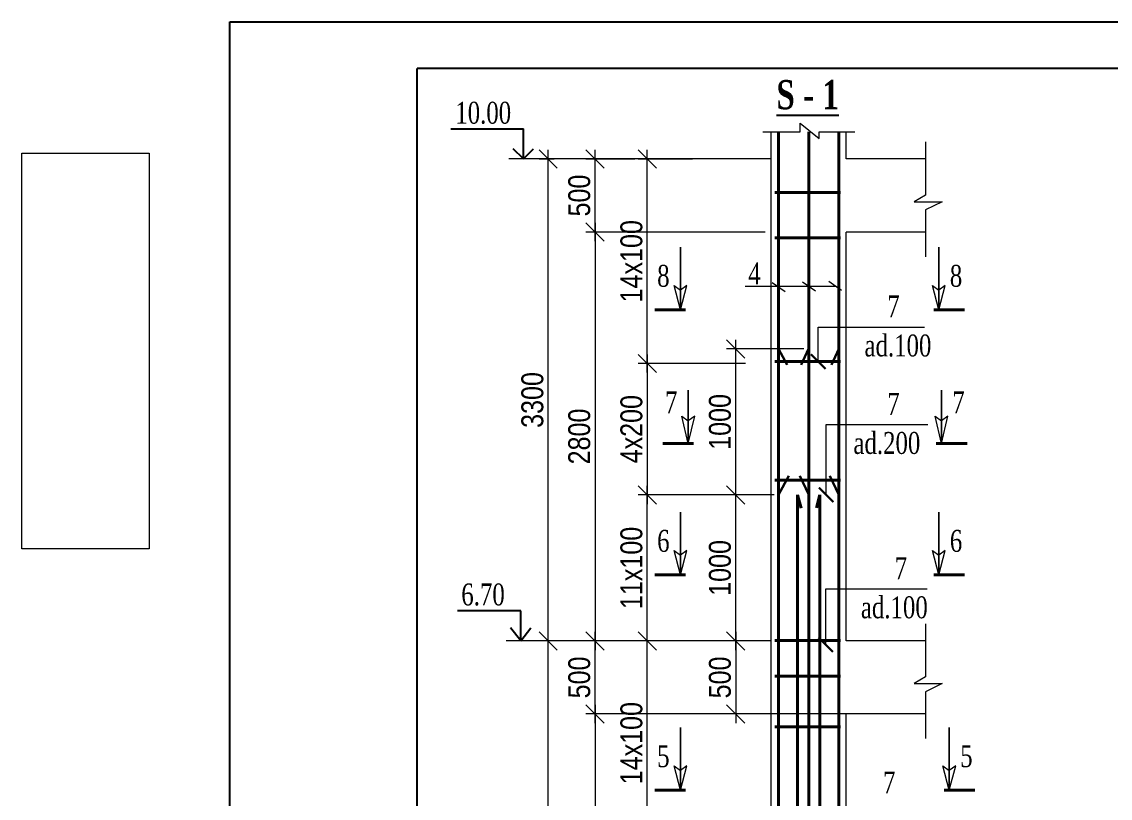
# Model space of a CAD drawing. Header units: millimetres. Extents: x -149347 to 251215, y -2929184 to -2541447.
# Drawn here: x -40294 to -25389, y -2647481 to -2636847 of the extents above; entities that cross this region are included whole.
import ezdxf

# ---------------------------------------------------------------- set-up
doc = ezdxf.new("R2010")
doc.units = ezdxf.units.MM
for name, color, linetype, lineweight in [('Ishare xetleri', 95, 'Continuous', 5), ('olchu', 253, 'Continuous', 9), ('РАЗМЕРЫ', 80, 'Continuous', 9)]:
    doc.layers.add(name, color=color, linetype=linetype, lineweight=lineweight)
doc.styles.add('400', font='times.ttf', dxfattribs={"width": 0.75, "height": 300})
doc.styles.add('style1', font='A3TI(LA).TTF', dxfattribs={"height": 400})
doc.styles.add('style6', font='ARIALN.TTF', dxfattribs={"height": 300})
doc.dimstyles.new('DIM_100', dxfattribs={"dimscale": 100, "dimtxt": 250, "dimasz": 2.5, "dimexe": 1.25, "dimexo": 0.625, "dimtad": 1, "dimdec": 0, "dimtxsty": 'style1', "dimblk": 'OBLIQUE', "dimcen": 2.5, "dimdle": 1.25, "dimclrd": 251, "dimclre": 251, "dimaunit": 1, "dimadec": 3, "dimazin": 0, "dimtfac": 1, "dimtdec": 0, "dimtmove": 1, "dimatfit": 3, "dimfxl": 1.25, "dimlwd": 5, "dimlwe": 5, "dimarcsym": 0})

# ---------------------------------------------------------------- blocks, each defined once
blk = doc.blocks.new('_Oblique')
at = {"color": 0, "linetype": 'ByBlock', "lineweight": -2}
blk.add_line((-0.5, -0.5), (0.5, 0.5), dxfattribs=at)
blk = doc.blocks.new('*D1242')
at = {"color": 251, "lineweight": 5, "ltscale": 80, "transparency": 16777216}
for p, q in [((-31899, -2645327), (-32568, -2645327)), ((-30507, -2646327), (-32568, -2646327))]:
    blk.add_line(p, q, dxfattribs=at)
at = {"color": 251, "linetype": 'ByBlock', "lineweight": 5, "ltscale": 80, "transparency": 16777216}
blk.add_line((-32443, -2646452), (-32443, -2645202), dxfattribs=at)
at = {"layer": 'Defpoints', "color": 0, "lineweight": 15, "ltscale": 80, "transparency": 16777216}
for p in [(-32443, -2645327), (-31837, -2645327), (-30444, -2646327)]:
    blk.add_point(p, dxfattribs=at)
at = {"color": 251, "lineweight": 5, "ltscale": 80, "transparency": 16777216, "xscale": 250, "yscale": 250, "zscale": 250}
for p, rotation in [((-32443, -2645327), 90), ((-32443, -2646327), 270)]:
    blk.add_blockref('_Oblique', p, dxfattribs=dict(at, rotation=rotation))
at = {"color": 0, "lineweight": 15, "ltscale": 80, "transparency": 16777216, "insert": (-32659, -2645827), "char_height": 300, "attachment_point": 5, "rotation": 90, "style": 'style6'}
blk.add_mtext('500', dxfattribs=at)
blk = doc.blocks.new('*D1244')
at = {"color": 251, "lineweight": 5, "ltscale": 80, "transparency": 16777216}
for p, q in [((-31110, -2645327), (-31854, -2645327)), ((-31430, -2648127), (-31854, -2648127))]:
    blk.add_line(p, q, dxfattribs=at)
at = {"color": 251, "linetype": 'ByBlock', "lineweight": 5, "ltscale": 80, "transparency": 16777216}
blk.add_line((-31729, -2648252), (-31729, -2645202), dxfattribs=at)
at = {"layer": 'Defpoints', "color": 0, "lineweight": 15, "ltscale": 80, "transparency": 16777216}
for p in [(-31729, -2645327), (-31048, -2645327), (-31367, -2648127)]:
    blk.add_point(p, dxfattribs=at)
at = {"color": 251, "lineweight": 5, "ltscale": 80, "transparency": 16777216, "xscale": 250, "yscale": 250, "zscale": 250}
for p, rotation in [((-31729, -2645327), 90), ((-31729, -2648127), 270)]:
    blk.add_blockref('_Oblique', p, dxfattribs=dict(at, rotation=rotation))
at = {"color": 0, "lineweight": 15, "ltscale": 80, "transparency": 16777216, "insert": (-31945, -2646727), "char_height": 300, "attachment_point": 5, "rotation": 90, "style": 'style6'}
blk.add_mtext('{\\fArial Narrow|b0|i0|c238|p34;1}4{\\fArial Narrow|b0|i0|c238|p34;x100}', dxfattribs=at)
blk = doc.blocks.new('*D1246')
at = {"color": 251, "linetype": 'ByBlock', "lineweight": 5, "ltscale": 80, "transparency": 16777216}
blk.add_line((-32443, -2646202), (-32443, -2652052), dxfattribs=at)
at = {"color": 251, "lineweight": 5, "ltscale": 80, "transparency": 16777216}
for p, q in [((-32484, -2646327), (-32568, -2646327)), ((-32484, -2651927), (-32568, -2651927))]:
    blk.add_line(p, q, dxfattribs=at)
at = {"layer": 'Defpoints', "color": 0, "lineweight": 15, "ltscale": 80, "transparency": 16777216}
for p in [(-32421, -2646327), (-32443, -2651927), (-32421, -2651927)]:
    blk.add_point(p, dxfattribs=at)
at = {"color": 251, "lineweight": 5, "ltscale": 80, "transparency": 16777216, "xscale": 250, "yscale": 250, "zscale": 250}
for p, rotation in [((-32443, -2646327), 90), ((-32443, -2651927), 270)]:
    blk.add_blockref('_Oblique', p, dxfattribs=dict(at, rotation=rotation))
at = {"color": 0, "lineweight": 15, "ltscale": 80, "transparency": 16777216, "insert": (-32659, -2649127), "char_height": 300, "attachment_point": 5, "rotation": 90, "style": 'style6'}
blk.add_mtext('2800', dxfattribs=at)
blk = doc.blocks.new('*D1247')
at = {"color": 251, "lineweight": 5, "ltscale": 80, "transparency": 16777216}
for p, q in [((-33004, -2645327), (-33211, -2645327)), ((-32981, -2651927), (-33211, -2651927))]:
    blk.add_line(p, q, dxfattribs=at)
at = {"color": 251, "linetype": 'ByBlock', "lineweight": 5, "ltscale": 80, "transparency": 16777216}
blk.add_line((-33086, -2652052), (-33086, -2645202), dxfattribs=at)
at = {"layer": 'Defpoints', "color": 0, "lineweight": 15, "ltscale": 80, "transparency": 16777216}
for p in [(-33086, -2645327), (-32941, -2645327), (-32918, -2651927)]:
    blk.add_point(p, dxfattribs=at)
at = {"color": 251, "lineweight": 5, "ltscale": 80, "transparency": 16777216, "xscale": 250, "yscale": 250, "zscale": 250}
for p, rotation in [((-33086, -2645327), 90), ((-33086, -2651927), 270)]:
    blk.add_blockref('_Oblique', p, dxfattribs=dict(at, rotation=rotation))
at = {"color": 0, "lineweight": 15, "ltscale": 80, "transparency": 16777216, "insert": (-33301, -2648627), "char_height": 300, "attachment_point": 5, "rotation": 90, "style": 'style6'}
blk.add_mtext('3300', dxfattribs=at)
blk = doc.blocks.new('*D1248')
at = {"color": 251, "linetype": 'ByBlock', "lineweight": 5, "ltscale": 80, "transparency": 16777216}
blk.add_line((-32443, -2639852), (-32443, -2638602), dxfattribs=at)
at = {"color": 251, "lineweight": 5, "ltscale": 80, "transparency": 16777216}
for p, q in [((-31899, -2638727), (-32568, -2638727)), ((-30115, -2639727), (-32568, -2639727))]:
    blk.add_line(p, q, dxfattribs=at)
at = {"layer": 'Defpoints', "color": 0, "lineweight": 15, "ltscale": 80, "transparency": 16777216}
for p in [(-32443, -2638727), (-31837, -2638727), (-30053, -2639727)]:
    blk.add_point(p, dxfattribs=at)
at = {"color": 251, "lineweight": 5, "ltscale": 80, "transparency": 16777216, "xscale": 250, "yscale": 250, "zscale": 250}
for p, rotation in [((-32443, -2638727), 90), ((-32443, -2639727), 270)]:
    blk.add_blockref('_Oblique', p, dxfattribs=dict(at, rotation=rotation))
at = {"color": 0, "lineweight": 15, "ltscale": 80, "transparency": 16777216, "insert": (-32659, -2639227), "char_height": 300, "attachment_point": 5, "rotation": 90, "style": 'style6'}
blk.add_mtext('500', dxfattribs=at)
blk = doc.blocks.new('*D1251')
at = {"color": 251, "linetype": 'ByBlock', "lineweight": 5, "ltscale": 80, "transparency": 16777216}
blk.add_line((-31729, -2645452), (-31729, -2643202), dxfattribs=at)
at = {"color": 251, "lineweight": 5, "ltscale": 80, "transparency": 16777216}
for p, q in [((-29993, -2643327), (-31854, -2643327)), ((-31430, -2645327), (-31854, -2645327))]:
    blk.add_line(p, q, dxfattribs=at)
at = {"layer": 'Defpoints', "color": 0, "lineweight": 15, "ltscale": 80, "transparency": 16777216}
for p in [(-31729, -2643327), (-29931, -2643327), (-31367, -2645327)]:
    blk.add_point(p, dxfattribs=at)
at = {"color": 251, "lineweight": 5, "ltscale": 80, "transparency": 16777216, "xscale": 250, "yscale": 250, "zscale": 250}
for p, rotation in [((-31729, -2643327), 90), ((-31729, -2645327), 270)]:
    blk.add_blockref('_Oblique', p, dxfattribs=dict(at, rotation=rotation))
at = {"color": 0, "lineweight": 15, "ltscale": 80, "transparency": 16777216, "insert": (-31945, -2644327), "char_height": 300, "attachment_point": 5, "rotation": 90, "style": 'style6'}
blk.add_mtext('{\\fArial Narrow|b0|i0|c238|p34;11x100}', dxfattribs=at)
blk = doc.blocks.new('*D1252')
at = {"color": 251, "linetype": 'ByBlock', "lineweight": 5, "ltscale": 80, "transparency": 16777216}
blk.add_line((-31729, -2641652), (-31729, -2638602), dxfattribs=at)
at = {"color": 251, "lineweight": 5, "ltscale": 80, "transparency": 16777216}
for p, q in [((-31110, -2638727), (-31854, -2638727)), ((-30383, -2641527), (-31854, -2641527))]:
    blk.add_line(p, q, dxfattribs=at)
at = {"layer": 'Defpoints', "color": 0, "lineweight": 15, "ltscale": 80, "transparency": 16777216}
for p in [(-31729, -2638727), (-31048, -2638727), (-30321, -2641527)]:
    blk.add_point(p, dxfattribs=at)
at = {"color": 251, "lineweight": 5, "ltscale": 80, "transparency": 16777216, "xscale": 250, "yscale": 250, "zscale": 250}
for p, rotation in [((-31729, -2638727), 90), ((-31729, -2641527), 270)]:
    blk.add_blockref('_Oblique', p, dxfattribs=dict(at, rotation=rotation))
at = {"color": 0, "lineweight": 15, "ltscale": 80, "transparency": 16777216, "insert": (-31945, -2640127), "char_height": 300, "attachment_point": 5, "rotation": 90, "style": 'style6'}
blk.add_mtext('{\\fArial Narrow|b0|i0|c238|p34;1}4{\\fArial Narrow|b0|i0|c238|p34;x100}', dxfattribs=at)
blk = doc.blocks.new('*D1253')
at = {"color": 251, "linetype": 'ByBlock', "lineweight": 5, "ltscale": 80, "transparency": 16777216}
blk.add_line((-31729, -2641402), (-31729, -2643452), dxfattribs=at)
at = {"color": 251, "lineweight": 5, "ltscale": 80, "transparency": 16777216}
for p, q in [((-30383, -2641527), (-31854, -2641527)), ((-29993, -2643327), (-31854, -2643327))]:
    blk.add_line(p, q, dxfattribs=at)
at = {"layer": 'Defpoints', "color": 0, "lineweight": 15, "ltscale": 80, "transparency": 16777216}
for p in [(-30321, -2641527), (-31729, -2643327), (-29931, -2643327)]:
    blk.add_point(p, dxfattribs=at)
at = {"color": 251, "lineweight": 5, "ltscale": 80, "transparency": 16777216, "xscale": 250, "yscale": 250, "zscale": 250}
for p, rotation in [((-31729, -2641527), 90), ((-31729, -2643327), 270)]:
    blk.add_blockref('_Oblique', p, dxfattribs=dict(at, rotation=rotation))
at = {"color": 0, "lineweight": 15, "ltscale": 80, "transparency": 16777216, "insert": (-31945, -2642427), "char_height": 300, "attachment_point": 5, "rotation": 90, "style": 'style6'}
blk.add_mtext('{\\fArial Narrow|b0|i0|c238|p34;4x200}', dxfattribs=at)
blk = doc.blocks.new('*D1254')
at = {"color": 251, "linetype": 'ByBlock', "lineweight": 5, "ltscale": 80, "transparency": 16777216}
blk.add_line((-32443, -2639602), (-32443, -2645452), dxfattribs=at)
at = {"color": 251, "lineweight": 5, "ltscale": 80, "transparency": 16777216}
for p, q in [((-32484, -2639727), (-32568, -2639727)), ((-32484, -2645327), (-32568, -2645327))]:
    blk.add_line(p, q, dxfattribs=at)
at = {"layer": 'Defpoints', "color": 0, "lineweight": 15, "ltscale": 80, "transparency": 16777216}
for p in [(-32421, -2639727), (-32443, -2645327), (-32421, -2645327)]:
    blk.add_point(p, dxfattribs=at)
at = {"color": 251, "lineweight": 5, "ltscale": 80, "transparency": 16777216, "xscale": 250, "yscale": 250, "zscale": 250}
for p, rotation in [((-32443, -2639727), 90), ((-32443, -2645327), 270)]:
    blk.add_blockref('_Oblique', p, dxfattribs=dict(at, rotation=rotation))
at = {"color": 0, "lineweight": 15, "ltscale": 80, "transparency": 16777216, "insert": (-32659, -2642527), "char_height": 300, "attachment_point": 5, "rotation": 90, "style": 'style6'}
blk.add_mtext('2800', dxfattribs=at)
blk = doc.blocks.new('*D1255')
at = {"color": 251, "linetype": 'ByBlock', "lineweight": 5, "ltscale": 80, "transparency": 16777216}
blk.add_line((-33086, -2645452), (-33086, -2638602), dxfattribs=at)
at = {"color": 251, "lineweight": 5, "ltscale": 80, "transparency": 16777216}
for p, q in [((-33004, -2638727), (-33211, -2638727)), ((-32981, -2645327), (-33211, -2645327))]:
    blk.add_line(p, q, dxfattribs=at)
at = {"layer": 'Defpoints', "color": 0, "lineweight": 15, "ltscale": 80, "transparency": 16777216}
for p in [(-33086, -2638727), (-32941, -2638727), (-32918, -2645327)]:
    blk.add_point(p, dxfattribs=at)
at = {"color": 251, "lineweight": 5, "ltscale": 80, "transparency": 16777216, "xscale": 250, "yscale": 250, "zscale": 250}
for p, rotation in [((-33086, -2638727), 90), ((-33086, -2645327), 270)]:
    blk.add_blockref('_Oblique', p, dxfattribs=dict(at, rotation=rotation))
at = {"color": 0, "lineweight": 15, "ltscale": 80, "transparency": 16777216, "insert": (-33301, -2642027), "char_height": 300, "attachment_point": 5, "rotation": 90, "style": 'style6'}
blk.add_mtext('3300', dxfattribs=at)
blk = doc.blocks.new('mekteb')
at = {"color": 0, "lineweight": 25}
for p, q in [((99643, -1821466), (139843, -1821466)), ((99643, -1849866), (99643, -1821466))]:
    blk.add_line(p, q, dxfattribs=at)
at = {"color": 0, "lineweight": 25, "ltscale": 15}
for p in [(101643, -1849366), (139343, -1821966)]:
    blk.add_line(p, (101643, -1821966), dxfattribs=at)
blk = doc.blocks.new('*D1331')
at = {"color": 251, "lineweight": 5, "ltscale": 80, "transparency": 16777216}
for p, q in [((-30093, -2645327), (-30642, -2645327)), ((-28822, -2646327), (-30642, -2646327))]:
    blk.add_line(p, q, dxfattribs=at)
at = {"color": 251, "linetype": 'ByBlock', "lineweight": 5, "ltscale": 80, "transparency": 16777216}
blk.add_line((-30517, -2645202), (-30517, -2646452), dxfattribs=at)
at = {"layer": 'Defpoints', "color": 0, "lineweight": 15, "ltscale": 80, "transparency": 16777216}
for p in [(-30031, -2645327), (-30517, -2646327), (-28760, -2646327)]:
    blk.add_point(p, dxfattribs=at)
at = {"color": 251, "lineweight": 5, "ltscale": 80, "transparency": 16777216, "xscale": 250, "yscale": 250, "zscale": 250}
for p, rotation in [((-30517, -2645327), 90), ((-30517, -2646327), 270)]:
    blk.add_blockref('_Oblique', p, dxfattribs=dict(at, rotation=rotation))
at = {"color": 0, "lineweight": 15, "ltscale": 80, "transparency": 16777216, "insert": (-30733, -2645827), "char_height": 300, "attachment_point": 5, "rotation": 90, "style": 'style6'}
blk.add_mtext('500', dxfattribs=at)
blk = doc.blocks.new('*D1285')
at = {"color": 251, "linetype": 'ByBlock', "lineweight": 5, "ltscale": 80, "transparency": 16777216}
blk.add_line((-30517, -2645452), (-30517, -2643202), dxfattribs=at)
at = {"color": 251, "lineweight": 5, "ltscale": 80, "transparency": 16777216}
for p, q in [((-29993, -2643327), (-30642, -2643327)), ((-30093, -2645327), (-30642, -2645327))]:
    blk.add_line(p, q, dxfattribs=at)
at = {"layer": 'Defpoints', "color": 0, "lineweight": 15, "ltscale": 80, "transparency": 16777216}
for p in [(-30517, -2643327), (-29931, -2643327), (-30031, -2645327)]:
    blk.add_point(p, dxfattribs=at)
at = {"color": 251, "lineweight": 5, "ltscale": 80, "transparency": 16777216, "xscale": 250, "yscale": 250, "zscale": 250}
for p, rotation in [((-30517, -2643327), 90), ((-30517, -2645327), 270)]:
    blk.add_blockref('_Oblique', p, dxfattribs=dict(at, rotation=rotation))
at = {"color": 0, "lineweight": 15, "ltscale": 80, "transparency": 16777216, "insert": (-30733, -2644327), "char_height": 300, "attachment_point": 5, "rotation": 90, "style": 'style6'}
blk.add_mtext('1000', dxfattribs=at)
blk = doc.blocks.new('*D1286')
at = {"color": 251, "linetype": 'ByBlock', "lineweight": 5, "ltscale": 80, "transparency": 16777216}
blk.add_line((-30517, -2643452), (-30517, -2641202), dxfattribs=at)
at = {"color": 251, "lineweight": 5, "ltscale": 80, "transparency": 16777216}
for p, q in [((-29584, -2641327), (-30642, -2641327)), ((-30219, -2643327), (-30642, -2643327))]:
    blk.add_line(p, q, dxfattribs=at)
at = {"layer": 'Defpoints', "color": 0, "lineweight": 15, "ltscale": 80, "transparency": 16777216}
for p in [(-30517, -2641327), (-29522, -2641327), (-30156, -2643327)]:
    blk.add_point(p, dxfattribs=at)
at = {"color": 251, "lineweight": 5, "ltscale": 80, "transparency": 16777216, "xscale": 250, "yscale": 250, "zscale": 250}
for p, rotation in [((-30517, -2641327), 90), ((-30517, -2643327), 270)]:
    blk.add_blockref('_Oblique', p, dxfattribs=dict(at, rotation=rotation))
at = {"color": 0, "lineweight": 15, "ltscale": 80, "transparency": 16777216, "insert": (-30733, -2642327), "char_height": 300, "attachment_point": 5, "rotation": 90, "style": 'style6'}
blk.add_mtext('1000', dxfattribs=at)

msp = doc.modelspace()

# ---------------------------------------------------------------- linework, layer by layer
at = {"color": 7}
for p, q in [((-33425.33843, -2638316.76185), (-34419.83626, -2638316.76185)), ((-33461.01717, -2644913.82591), (-34328.60928, -2644913.82591))]:
    msp.add_line(p, q, dxfattribs=at)
at = {"color": 0}
for p, q in [((-33425.33843, -2638726.51585), (-33425.33843, -2638313.82591)), ((-33461.01717, -2645326.51585), (-33461.01717, -2644913.82591))]:
    msp.add_line(p, q, dxfattribs=at)
at = {"color": 7, "lineweight": 9, "ltscale": 80}
for p, q in [((-30030.55856, -2638726.51585), (-30030.55856, -2638352.93411)), ((-30030.55856, -2645326.51585), (-30030.55856, -2638726.51585)), ((-27919.26443, -2638726.51585), (-29005.14686, -2638726.51585)), ((-27919.26443, -2639726.51585), (-29005.14686, -2639726.51585)), ((-30030.55856, -2651926.51585), (-30030.55856, -2645326.51585)), ((-27919.26443, -2645326.51585), (-29005.14686, -2645326.51585)), ((-27919.26443, -2646326.51585), (-29005.14686, -2646326.51585))]:
    msp.add_line(p, q, dxfattribs=at)
at = {"color": 7, "lineweight": 40, "ltscale": 80}
for p, q in [((-29930.55409, -2654925.54905), (-29930.55409, -2638352.93411)), ((-29515.14686, -2645321.83175), (-29515.14686, -2638352.93411)), ((-29981.80422, -2639184.58362), (-29081.80422, -2639184.58362)), ((-29981.80422, -2639807.23016), (-29081.80422, -2639807.23016)), ((-29981.80422, -2641499.95809), (-29081.80422, -2641499.95809)), ((-29981.80422, -2643126.51585), (-29081.80422, -2643126.51585)), ((-29981.80422, -2645321.83175), (-29081.80422, -2645321.83175)), ((-29981.80422, -2645810.84207), (-29081.80422, -2645810.84207)), ((-29981.80422, -2646504.82606), (-29081.80422, -2646504.82606))]:
    msp.add_line(p, q, dxfattribs=at)
at = {"color": 7, "lineweight": 15, "ltscale": 80}
for p, q in [((-31991.03093, -2638726.51585), (-33625.06925, -2638726.51585)), ((-30030.55856, -2638726.51585), (-33625.06925, -2638726.51585)), ((-29841.54082, -2640543.59557), (-30019.56735, -2640421.26397)), ((-29426.1336, -2640536.04753), (-29604.16013, -2640413.71593)), ((-29067.52117, -2640525.74922), (-29241.5453, -2640406.1679)), ((-29141.54754, -2640474.88173), (-30388.98089, -2640474.88173)), ((-32026.70966, -2645326.51585), (-33660.74798, -2645326.51585)), ((-30030.55856, -2645326.51585), (-33660.74798, -2645326.51585))]:
    msp.add_line(p, q, dxfattribs=at)
at = {"color": 3, "lineweight": 30, "ltscale": 15}
for p, q in [((-29812.53845, -2641546.84367), (-29930.55409, -2641326.51585)), ((-29622.71078, -2641546.84367), (-29520.82972, -2641324.88549)), ((-29207.02792, -2641546.84367), (-29105.14686, -2641324.88549)), ((-29791.40382, -2643066.37037), (-29930.55409, -2643326.51585)), ((-29641.03585, -2643066.37037), (-29515.14686, -2643326.51585)), ((-29231.03585, -2643066.37037), (-29105.14686, -2643326.51585))]:
    msp.add_line(p, q, dxfattribs=at)
at = {"color": 3, "lineweight": 40, "ltscale": 80}
for p, q in [((-29622.08902, -2643510.34397), (-29670.55409, -2643326.51585)), ((-29670.55409, -2656925.97748), (-29670.55409, -2643326.51585)), ((-29410.24658, -2643504.06109), (-29365.14686, -2643326.51585))]:
    msp.add_line(p, q, dxfattribs=at)
at = {"color": 7, "lineweight": 9, "ltscale": 80}
for points in [[(-30145.74409, -2638352.93411), (-29636.72608, -2638352.93411), (-29636.72608, -2638235.56244), (-29373.99494, -2638443.87279), (-29373.99494, -2638352.93411), (-28887.45126, -2638352.93411)], [(-29005.14686, -2638726.51585), (-29005.14686, -2638352.93411)], [(-27919.26443, -2638492.15556), (-27919.26443, -2639219.86098), (-28074.6763, -2639311.28277), (-27691.02949, -2639311.28277), (-27919.26443, -2639422.35582), (-27919.26443, -2640064.79101)], [(-29005.14686, -2645326.51585), (-29005.14686, -2639726.51585)], [(-27919.26443, -2645092.15556), (-27919.26443, -2645819.86098), (-28074.6763, -2645911.28277), (-27691.02949, -2645911.28277), (-27919.26443, -2646022.35582), (-27919.26443, -2646664.79101)], [(-29005.14686, -2651926.51585), (-29005.14686, -2646326.51585)]]:
    msp.add_lwpolyline(points, dxfattribs=at)
at = {"color": 7, "lineweight": 40, "ltscale": 80}
for points in [[(-29105.14686, -2654925.97748), (-29105.14686, -2638352.93411)], [(-29515.14686, -2654925.54905), (-29515.14686, -2645321.83175)]]:
    msp.add_lwpolyline(points, dxfattribs=at)
at = {"color": 7, "ltscale": 15}
for points in [[(-33425.33843, -2638726.51585), (-33563.94035, -2638587.956)], [(-33425.33843, -2638726.51585), (-33563.94035, -2638587.956)], [(-33425.33843, -2638726.51585), (-33286.73652, -2638587.956)], [(-33425.33843, -2638726.51585), (-33286.73652, -2638587.956)], [(-33461.01717, -2645326.51585), (-33599.61908, -2645148.54625)], [(-33461.01717, -2645326.51585), (-33599.61908, -2645148.54625)], [(-33461.01717, -2645326.51585), (-33322.41525, -2645148.54625)], [(-33461.01717, -2645326.51585), (-33322.41525, -2645148.54625)]]:
    msp.add_lwpolyline(points, dxfattribs=at)
at = {"color": 1, "lineweight": 15, "ltscale": 15}
msp.add_lwpolyline([(-40294.3724, -2638647.1283), (-38547.78262, -2638647.1283), (-38547.78262, -2644065.13869), (-40294.3724, -2644065.13869)], close=True, dxfattribs=at)
at = {"color": 3, "lineweight": 40, "ltscale": 80}
msp.add_lwpolyline([(-29365.14686, -2656925.97748), (-29365.14686, -2643326.51585)], dxfattribs=at)
at = {"layer": 'Ishare xetleri', "color": 251, "lineweight": 15, "elevation": 0}
for points in [[(-31274.62933, -2640792.55969), (-31274.62933, -2639932.39969), (-31274.62933, -2640792.55969), (-31361.72835, -2640460.8752), (-31274.62933, -2640522.76691)], [(-31274.62933, -2640792.55969), (-31274.62933, -2639932.39969), (-31274.62933, -2640792.55969), (-31187.53031, -2640460.8752), (-31274.62933, -2640522.76691)], [(-27734.908, -2640792.55969), (-27734.908, -2639932.39969), (-27734.908, -2640792.55969), (-27822.00702, -2640460.8752), (-27734.908, -2640522.76691)], [(-27734.908, -2640792.55969), (-27734.908, -2639932.39969), (-27734.908, -2640792.55969), (-27822.00702, -2640460.8752), (-27734.908, -2640522.76691)], [(-27734.908, -2640792.55969), (-27734.908, -2639932.39969), (-27734.908, -2640792.55969), (-27647.80898, -2640460.8752), (-27734.908, -2640522.76691)], [(-27734.908, -2640792.55969), (-27734.908, -2639932.39969), (-27734.908, -2640792.55969), (-27647.80898, -2640460.8752), (-27734.908, -2640522.76691)], [(-31166.79196, -2642621.93615), (-31166.79196, -2641891.85615), (-31166.79196, -2642621.93615), (-31253.89098, -2642250.27568), (-31166.79196, -2642312.16739)], [(-31166.79196, -2642621.93615), (-31166.79196, -2641891.85615), (-31166.79196, -2642621.93615), (-31079.69294, -2642250.27568), (-31166.79196, -2642312.16739)], [(-27701.2244, -2642621.93615), (-27701.2244, -2641891.85615), (-27701.2244, -2642621.93615), (-27788.32342, -2642250.27568), (-27701.2244, -2642312.16739)], [(-27701.2244, -2642621.93615), (-27701.2244, -2641891.85615), (-27701.2244, -2642621.93615), (-27788.32342, -2642250.27568), (-27701.2244, -2642312.16739)], [(-27701.2244, -2642621.93615), (-27701.2244, -2641891.85615), (-27701.2244, -2642621.93615), (-27614.12538, -2642250.27568), (-27701.2244, -2642312.16739)], [(-27701.2244, -2642621.93615), (-27701.2244, -2641891.85615), (-27701.2244, -2642621.93615), (-27614.12538, -2642250.27568), (-27701.2244, -2642312.16739)], [(-31274.62933, -2644421.93615), (-31274.62933, -2643561.77615), (-31274.62933, -2644421.93615), (-31361.72835, -2644090.25167), (-31274.62933, -2644152.14338)], [(-31274.62933, -2644421.93615), (-31274.62933, -2643561.77615), (-31274.62933, -2644421.93615), (-31187.53031, -2644090.25167), (-31274.62933, -2644152.14338)], [(-27734.908, -2644421.93615), (-27734.908, -2643561.77615), (-27734.908, -2644421.93615), (-27822.00702, -2644090.25167), (-27734.908, -2644152.14338)], [(-27734.908, -2644421.93615), (-27734.908, -2643561.77615), (-27734.908, -2644421.93615), (-27822.00702, -2644090.25167), (-27734.908, -2644152.14338)], [(-27734.908, -2644421.93615), (-27734.908, -2643561.77615), (-27734.908, -2644421.93615), (-27647.80898, -2644090.25167), (-27734.908, -2644152.14338)], [(-27734.908, -2644421.93615), (-27734.908, -2643561.77615), (-27734.908, -2644421.93615), (-27647.80898, -2644090.25167), (-27734.908, -2644152.14338)], [(-31274.62933, -2647370.91444), (-31274.62933, -2646510.75444), (-31274.62933, -2647370.91444), (-31361.72835, -2647039.22995), (-31274.62933, -2647101.12166)], [(-31274.62933, -2647370.91444), (-31274.62933, -2646510.75444), (-31274.62933, -2647370.91444), (-31187.53031, -2647039.22995), (-31274.62933, -2647101.12166)], [(-27592.89347, -2647370.91444), (-27592.89347, -2646510.75444), (-27592.89347, -2647370.91444), (-27679.99249, -2647039.22995), (-27592.89347, -2647101.12166)], [(-27592.89347, -2647370.91444), (-27592.89347, -2646510.75444), (-27592.89347, -2647370.91444), (-27679.99249, -2647039.22995), (-27592.89347, -2647101.12166)], [(-27592.89347, -2647370.91444), (-27592.89347, -2646510.75444), (-27592.89347, -2647370.91444), (-27505.79445, -2647039.22995), (-27592.89347, -2647101.12166)], [(-27592.89347, -2647370.91444), (-27592.89347, -2646510.75444), (-27592.89347, -2647370.91444), (-27505.79445, -2647039.22995), (-27592.89347, -2647101.12166)]]:
    msp.add_lwpolyline(points, dxfattribs=at)
at = {"layer": 'olchu', "lineweight": 40}
for p, q in [((-31203.80918, -2640792.55969, 0), (-31625.86546, -2640792.55969, 0)), ((-31203.80918, -2640792.55969, 0), (-31625.86546, -2640792.55969, 0)), ((-27805.72815, -2640792.55969, 0), (-27383.67186, -2640792.55969, 0)), ((-31095.97181, -2642621.93615, 0), (-31518.02809, -2642621.93615, 0)), ((-31095.97181, -2642621.93615, 0), (-31518.02809, -2642621.93615, 0)), ((-27772.04454, -2642621.93615, 0), (-27349.98826, -2642621.93615, 0)), ((-31203.80918, -2644421.93615, 0), (-31625.86546, -2644421.93615, 0)), ((-31203.80918, -2644421.93615, 0), (-31625.86546, -2644421.93615, 0)), ((-27805.72815, -2644421.93615, 0), (-27383.67186, -2644421.93615, 0)), ((-31203.80918, -2647370.91444, 0), (-31625.86546, -2647370.91444, 0)), ((-31203.80918, -2647370.91444, 0), (-31625.86546, -2647370.91444, 0)), ((-27663.71362, -2647370.91444, 0), (-27241.65734, -2647370.91444, 0))]:
    msp.add_line(p, q, dxfattribs=at)

# ---------------------------------------------------------------- block references
at = {"lineweight": 15, "xscale": 1.281762046622964, "yscale": 1.281762046622964, "zscale": 1.281762046622964}
msp.add_blockref('mekteb', (-165163.94435, -302161.45072), dxfattribs=at)

# ---------------------------------------------------------------- texts
at = {"color": 1, "insert": (-29532.56007, -2637848.20285), "char_height": 300, "attachment_point": 5, "style": '400'}
msp.add_mtext_dynamic_manual_height_columns('{\\fTimes New Roman|b1|i0|c204|p18;\\H1.3333x;\\L\\C256;S\\fTimes New Roman|b1|i0|c238|p18; - 1\\H0.75003x;\\l }', width=10162.2055716, gutter_width=3519.63915, heights=[0], dxfattribs=at)
at = {"color": 7, "char_height": 300, "attachment_point": 5, "style": '400'}
for s, insert in [('{\\fTimes New Roman|b0|i0|c238|p18;10.0}0', (-33975.4685, -2638096.46281)), ('8', (-31508.61735, -2640329.13085, 0)), ('{\\fTimes New Roman|b0|i0|c238|p18;4}', (-30261.18763, -2640294.4396)), ('8', (-27500.91997, -2640329.13085, 0)), ('{\\fTimes New Roman|b0|i0|c238|p18;7}', (-28357.92784, -2640745.95128)), ('{\\fTimes New Roman|b0|i0|c238|p18;ad.}1{\\fTimes New Roman|b0|i0|c238|p18;00}', (-28296.25755, -2641283.78529)), ('7', (-31400.77998, -2642058.54104, 0)), ('7', (-27467.23637, -2642058.54104, 0)), ('{\\fTimes New Roman|b0|i0|c238|p18;7}', (-28357.92784, -2642080.97584)), ('{\\fTimes New Roman|b0|i0|c238|p18;ad.200}', (-28447.83084, -2642618.80985)), ('6', (-31508.61735, -2643958.50732, 0)), ('6', (-27500.91997, -2643958.50732, 0)), ('{\\fTimes New Roman|b0|i0|c238|p18;7}', (-28255.94481, -2644331.76333)), ('6.70', (-33977.99762, -2644693.52687)), ('{\\fTimes New Roman|b0|i0|c238|p18;ad.}1{\\fTimes New Roman|b0|i0|c238|p18;00}', (-28345.8478, -2644869.59733)), ('5', (-31508.61735, -2646907.4856, 0)), ('5', (-27358.90545, -2646907.4856, 0)), ('{\\fTimes New Roman|b0|i0|c238|p18;7}', (-28415.84434, -2647265.38689))]:
    msp.add_mtext(s, dxfattribs=dict(at, insert=insert))

# ---------------------------------------------------------------- dimensions: what is measured, and where the dimension line sits
at = {"color": 7, "lineweight": 15, "ltscale": 80}
for base, p1, p2, picture, middle in [((-33085.52537, -2638726.51585), (-32918.22764, -2645326.51585), (-32941.21581, -2638726.51585), '*D1255', (-33301.19727, -2642026.51585)), ((-32443.40338, -2638726.51585), (-30052.54126, -2639726.51585), (-31836.81427, -2638726.51585), '*D1248', (-32659.07528, -2639226.51585)), ((-32443.40338, -2645326.51585), (-32421.43609, -2639726.51585), (-32421.43609, -2645326.51585), '*D1254', (-32659.07528, -2642526.51585)), ((-30516.87378, -2641326.51585), (-30156.18066, -2643326.51585), (-29521.57807, -2641326.51585), '*D1286', (-30732.54568, -2642326.51585)), ((-30516.87378, -2643326.51585), (-30030.55856, -2645326.51585), (-29930.55409, -2643326.51585), '*D1285', (-30732.54568, -2644326.51585)), ((-33085.52537, -2645326.51585), (-32918.22764, -2651926.51585), (-32941.21581, -2645326.51585), '*D1247', (-33301.19727, -2648626.51585)), ((-32443.40338, -2645326.51585), (-30444.27469, -2646326.51585), (-31836.81427, -2645326.51585), '*D1242', (-32659.07528, -2645826.51585)), ((-30516.87378, -2646326.51585), (-30030.55856, -2645326.51585), (-28759.93173, -2646326.51585), '*D1331', (-30732.54568, -2645826.51585)), ((-32443.40338, -2651926.51585), (-32421.43609, -2646326.51585), (-32421.43609, -2651926.51585), '*D1246', (-32659.07528, -2649126.51585))]:
    dim = msp.add_linear_dim(base=base, p1=p1, p2=p2, angle=90, dimstyle='DIM_100', override={"dimlfac": 0.5, "dimtxsty": 'style6'}, dxfattribs=at)
    dim.commit()
    dim.dimension.update_dxf_attribs({"geometry": picture, "text_midpoint": middle})
for base, p1, p2, text, picture, middle in [((-31729.48836, -2638726.51585), (-30320.71714, -2641526.51585), (-31047.96411, -2638726.51585), '{\\fArial Narrow|b0|i0|c238|p34;1}4{\\fArial Narrow|b0|i0|c238|p34;x100}', '*D1252', (-31945.16025, -2640126.51585)), ((-31729.48836, -2643326.51585), (-30320.71714, -2641526.51585), (-29930.55409, -2643326.51585), '{\\fArial Narrow|b0|i0|c238|p34;4x200}', '*D1253', (-31945.16025, -2642426.51585)), ((-31729.48836, -2643326.51585), (-31367.48544, -2645326.51585), (-29930.55409, -2643326.51585), '{\\fArial Narrow|b0|i0|c238|p34;11x100}', '*D1251', (-31945.16025, -2644326.51585)), ((-31729.48836, -2645326.51585), (-31367.48544, -2648126.51585), (-31047.96411, -2645326.51585), '{\\fArial Narrow|b0|i0|c238|p34;1}4{\\fArial Narrow|b0|i0|c238|p34;x100}', '*D1244', (-31945.16025, -2646726.51585))]:
    dim = msp.add_linear_dim(base=base, p1=p1, p2=p2, angle=90, text=text, dimstyle='DIM_100', override={"dimlfac": 0.5, "dimtxsty": 'style6'}, dxfattribs=at)
    dim.commit()
    dim.dimension.update_dxf_attribs({"geometry": picture, "text_midpoint": middle})

# ---------------------------------------------------------------- leaders
at = {"layer": 'РАЗМЕРЫ', "color": 0, "lineweight": 15}
for points in [[(-29387.69001, -2641499.95809), (-29387.69001, -2641027.51915), (-27933.21826, -2641027.51915)], [(-29279.15819, -2643326.51585), (-29279.15819, -2642362.54371), (-27888.23157, -2642362.54371)], [(-29285.70698, -2645377.30334), (-29285.70698, -2644613.33119), (-27894.78036, -2644613.33119)]]:
    msp.add_leader(points, dimstyle='DIM_100', override={"dimasz": 2, "dimgap": 0.625, "dimtad": 0, "dimldrblk": 'ArchTick'}, dxfattribs=at)

doc.saveas('drawing.dxf')
